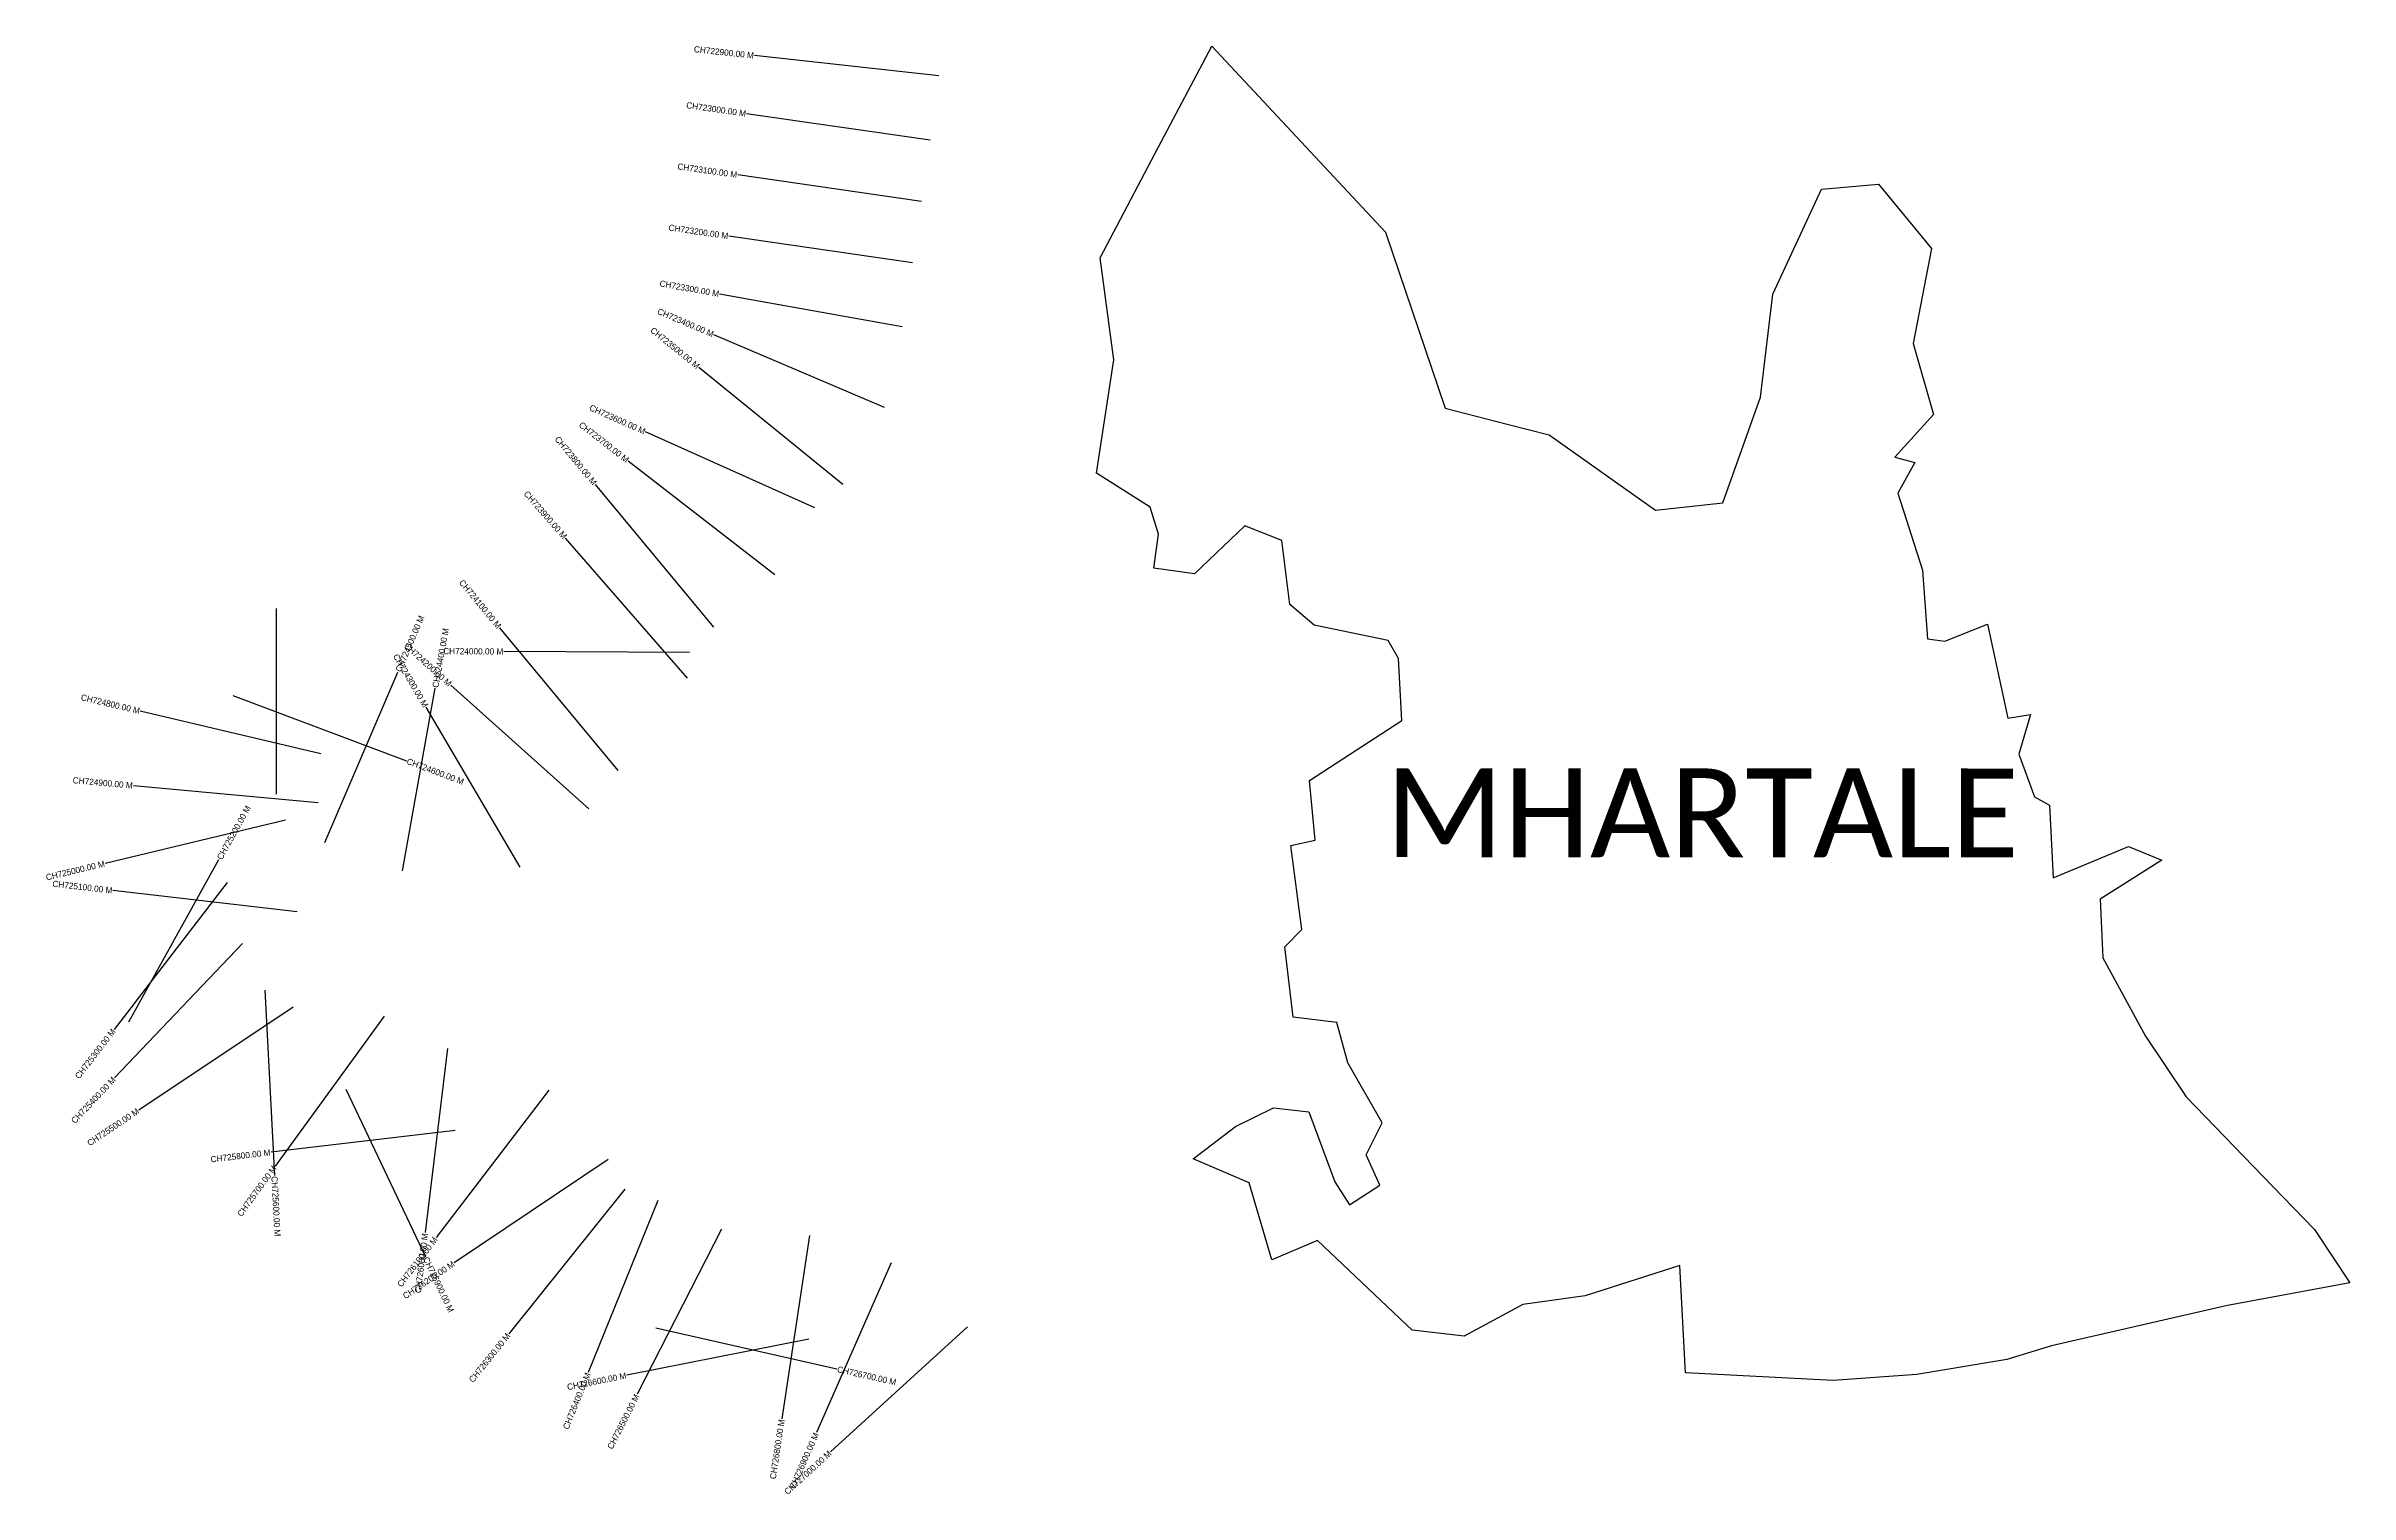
# Model space of a CAD drawing. Header units: metres. Extents: x 355535 to 359260, y 1740268 to 1742609.
import ezdxf
from ezdxf.enums import TextEntityAlignment as Align

# ---------------------------------------------------------------- set-up
doc = ezdxf.new("R2010")
doc.units = ezdxf.units.M
for name, color, linetype in [('CS', 134, 'Continuous'), ('CSMark', 6, 'Continuous'), ('village', 3, 'Continuous'), ('VILLAGE NAME', 250, 'Continuous')]:
    doc.layers.add(name, color=color, linetype=linetype)

msp = doc.modelspace()

# ---------------------------------------------------------------- linework, layer by layer
at = {"layer": 'CS'}
for p, q in [((356978.7, 1742561.1), (356680.5, 1742593.8)), ((356964.6, 1742456.9), (356667.7, 1742499.9)), ((356950.3, 1742357.9), (356653.4, 1742400.9)), ((356935.9, 1742258.9), (356639, 1742301.9)), ((356919.3, 1742155.1), (356624.1, 1742208.3)), ((356890.6, 1742024.8), (356614.7, 1742142.5)), ((356823.4, 1741900.4), (356590.5, 1742089.6)), ((356778, 1741862.5), (356504.2, 1741985.2)), ((356713.3, 1741754.3), (356476.3, 1741938.2)), ((356614.5, 1741669.4), (356423.2, 1741900.5)), ((356572, 1741587.4), (356375, 1741813.7)), ((355907.8, 1741399.6), (355907.8, 1741699.6)), ((356460.1, 1741437.6), (356268.7, 1741668.7)), ((356575.5, 1741628.7), (356275.5, 1741630.3)), ((355985.7, 1741321.4), (356103.8, 1741597.1)), ((356111.2, 1741275.6), (356164.2, 1741570.9)), ((356412.9, 1741375.8), (356189.4, 1741575.9)), ((355979.4, 1741464.6), (355687.5, 1741533.9)), ((355837.1, 1741559.1), (356117.9, 1741453.7)), ((356301.5, 1741281.5), (356149.7, 1741540.3)), ((355975, 1741385.8), (355676.3, 1741413.3)), ((355922.5, 1741357.5), (355630.8, 1741287.7)), ((355669.2, 1741031.6), (355814.7, 1741294)), ((355941.3, 1741209.3), (355643.3, 1741243.7)), ((355827.9, 1741256.9), (355645, 1741019.2)), ((355852.5, 1741158.3), (355645.9, 1740940.8)), ((355888.9, 1741082.4), (355904.3, 1740782.8)), ((355934.5, 1741055.3), (355684.9, 1740888.8)), ((356081.9, 1741040.5), (355905.3, 1740798)), ((356184.4, 1740988.3), (356148.1, 1740690.5)), ((356020, 1740922.5), (356148.4, 1740651.4)), ((356347.9, 1740920.9), (356165.6, 1740682.6)), ((356196.8, 1740855.8), (355898.9, 1740820.5)), ((356444.1, 1740809), (356195.1, 1740641.8)), ((356470.9, 1740761), (356283.2, 1740527)), ((356524.3, 1740742.6), (356411.8, 1740464.5)), ((356627.4, 1740696.3), (356491, 1740429.1)), ((356769.4, 1740686.1), (356724.6, 1740389.5)), ((356901.5, 1740641.9), (356780.8, 1740367.2)), ((356520.9, 1740536.5), (356813.5, 1740470.1)), ((357025, 1740538.4), (356803.4, 1740336)), ((356768.4, 1740518.2), (356474.1, 1740459.8))]:
    msp.add_line(p, q, dxfattribs=at)
at = {"layer": 'village', "color": 4}
msp.add_polyline3d([(357897.3, 1741997.9, 0), (357965.3, 1741980.7, 0), (358137.4, 1741858.7, 0), (358246.2, 1741870.9, 0), (358307, 1742041.4, 0), (358326.8, 1742208.1, 0), (358405.7, 1742377.9, 0), (358497.7, 1742385.8, 0), (358583.2, 1742281.7, 0), (358553.8, 1742128.4, 0), (358586.6, 1742013.7, 0), (358523.8, 1741944.5, 0), (358556.4, 1741935.7, 0), (358529.1, 1741886.4, 0), (358568.6, 1741761.6, 0), (358577.1, 1741650.8, 0), (358604.9, 1741647.2, 0), (358674.1, 1741674.4, 0), (358707, 1741522.4, 0), (358743.2, 1741528.5, 0), (358724.6, 1741464, 0), (358749.9, 1741395.3, 0), (358774.3, 1741382, 0), (358780.3, 1741264.5, 0), (358901.6, 1741314.9, 0), (358955.6, 1741292.8, 0), (358856.1, 1741229.7, 0), (358860.6, 1741134.9, 0), (358929.1, 1741008.3, 0), (358995.2, 1740910.2, 0), (359134.6, 1740765.7, 0), (359202.4, 1740695.4, 0), (359259.8, 1740609.1, 0), (359061.8, 1740572.8, 0), (358777.6, 1740507.5, 0), (358704.9, 1740485.3, 0), (358559.8, 1740461.3, 0), (358424.3, 1740451.6, 0), (358185.7, 1740464, 0), (358176.4, 1740637.6, 0), (358023.4, 1740588.3, 0), (357922.7, 1740574.3, 0), (357827.8, 1740523, 0), (357743.9, 1740532.7, 0), (357590.7, 1740678, 0), (357516.7, 1740646.4, 0), (357480.3, 1740771, 0), (357389.8, 1740810, 0), (357458.2, 1740861.9, 0), (357519.7, 1740892.1, 0), (357576.6, 1740885.8, 0), (357618.9, 1740772.8, 0), (357642.2, 1740735.3, 0), (357691.7, 1740767.2, 0), (357669.3, 1740816.4, 0), (357695.1, 1740868, 0), (357639.5, 1740965.1, 0), (357621.9, 1741030.1, 0), (357551.3, 1741039, 0), (357537.8, 1741152.9, 0), (357565.5, 1741180.7, 0), (357547.4, 1741316.7, 0), (357586.8, 1741325.4, 0), (357577.8, 1741421.7, 0), (357727.3, 1741518.7, 0), (357721.9, 1741618.7, 0), (357705, 1741647.9, 0), (357585.3, 1741673.1, 0), (357546, 1741706.2, 0), (357532.9, 1741809.8, 0), (357473.2, 1741833.2, 0), (357392.1, 1741755.6, 0), (357326.2, 1741764.9, 0), (357333.8, 1741819.9, 0), (357319.9, 1741863.4, 0), (357233.6, 1741918.8, 0), (357261.5, 1742101.9, 0), (357239.5, 1742267, 0), (357333.2, 1742445.1, 0), (357419.7, 1742609.1, 0), (357700.8, 1742308.4, 0), (357796.9, 1742023.5, 0), (357897.3, 1741997.9, 0)], close=True, dxfattribs=at)

# ---------------------------------------------------------------- texts
at = {"layer": 'CSMark'}
for s, rotation, p in [('CH722900.00 M', 353.7515, (356679.5, 1742593.9)), ('CH723000.00 M', 351.7575, (356666.7, 1742500)), ('CH723100.00 M', 351.7575, (356652.4, 1742401)), ('CH723200.00 M', 351.7575, (356638, 1742302.1)), ('CH723300.00 M', 349.7697, (356623.1, 1742208.5)), ('CH723400.00 M', 336.8878, (356613.8, 1742142.9)), ('CH723500.00 M', 320.8986, (356589.8, 1742090.3)), ('CH723600.00 M', 335.8597, (356503.3, 1741985.6)), ('CH723800.00 M', 309.5981, (356422.6, 1741901.3)), ('CH723700.00 M', 322.1833, (356475.5, 1741938.8)), ('CH723900.00 M', 311.0422, (356374.4, 1741814.4)), ('CH724100.00 M', 309.6306, (356268.1, 1741669.4)), ('CH724200.00 M', 318.1622, (356188.7, 1741576.5)), ('CH724300.00 M', 300.3999, (356149.2, 1741541.1)), ('CH724000.00 M', 359.7011, (356274.5, 1741630.3)), ('CH724800.00 M', 346.6526, (355686.6, 1741534.1)), ('CH724900.00 M', 354.7376, (355675.3, 1741413.4)), ('CH725000.00 M', 13.4551, (355629.8, 1741287.4)), ('CH725100.00 M', 353.4163, (355642.3, 1741243.8)), ('CH725300.00 M', 52.417, (355644.4, 1741018.4)), ('CH725400.00 M', 46.4822, (355645.3, 1740940)), ('CH725500.00 M', 33.7021, (355684.1, 1740888.2)), ('CH725800.00 M', 6.76, (355897.9, 1740820.4)), ('CH725700.00 M', 53.9371, (355904.7, 1740797.2)), ('CH726100.00 M', 52.5743, (356165, 1740681.8)), ('CH726000.00 M', 83.0354, (356147.9, 1740689.5)), ('CH726200.00 M', 33.8806, (356194.2, 1740641.2)), ('CH726300.00 M', 51.2656, (356282.6, 1740526.2)), ('CH726400.00 M', 67.9685, (356411.4, 1740463.5)), ('CH726600.00 M', 11.2273, (356473.1, 1740459.6)), ('CH726500.00 M', 62.9666, (356490.6, 1740428.2)), ('CH726800.00 M', 81.4122, (356724.5, 1740388.5)), ('CH727000.00 M', 42.4101, (356802.7, 1740335.4)), ('CH726900.00 M', 66.2741, (356780.4, 1740366.3))]:
    msp.add_text(s, height=10, rotation=rotation, dxfattribs=at).set_placement(p, align=Align.MIDDLE_RIGHT)
for s, rotation, p in [('CH724500.00 M', 66.8123, (356104.2, 1741598.1)), ('CH724400.00 M', 79.8281, (356164.4, 1741571.9)), ('CH724600.00 M', 339.4329, (356118.9, 1741453.4)), ('CH725200.00 M', 61.0045, (355815.2, 1741294.8)), ('CH725600.00 M', 272.9428, (355904.4, 1740781.8)), ('CH725900.00 M', 295.3401, (356148.8, 1740650.5)), ('CH726700.00 M', 347.2166, (356814.4, 1740469.9))]:
    msp.add_text(s, height=10, rotation=rotation, dxfattribs=at).set_placement(p, align=Align.MIDDLE_LEFT)
at = {"layer": 'VILLAGE NAME', "insert": (357700.3, 1741441.4), "char_height": 143.7, "attachment_point": 1, "rotation": 359.9793}
msp.add_mtext_dynamic_manual_height_columns('{\\fCalibri|b0|i0|c0|p34;MHARTALE}', width=1418, gutter_width=718.5, heights=[0], dxfattribs=at)

doc.saveas('drawing.dxf')
